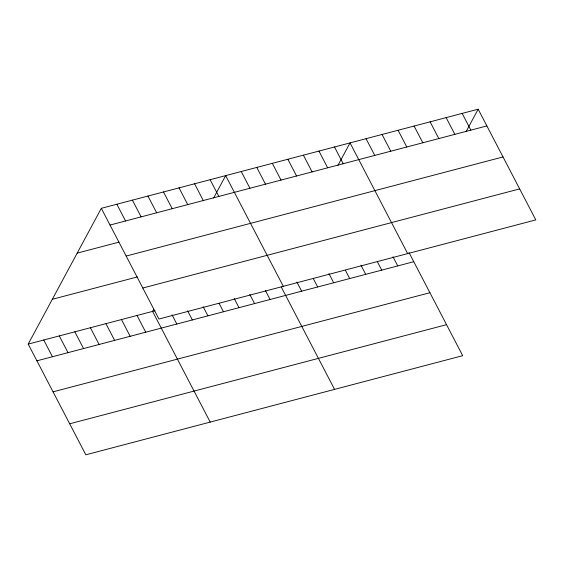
<?xml version="1.0" encoding="UTF-8"?>
<svg xmlns="http://www.w3.org/2000/svg" width="564" height="564" viewBox="0 0 564 564"><rect width="100%" height="100%" fill="white"/><g stroke="black" fill="none" stroke-linecap="round" stroke-linejoin="round"><path stroke-width="0.85" d="M409.013 252.573L462.684 355.68L85.834 454.803L28.2 344.096L101.316 208.32L478.166 109.197L535.8 219.904L158.942 319.034L101.316 208.32M153.768 309.142L152.562 311.384L210.196 422.091M213.608 198.013L225.678 175.608L283.304 286.322M337.97 165.301L350.04 142.896L407.666 253.61M466.104 131.595L478.166 109.197M110.022 225.057L486.88 125.927M77.183 253.123L118.912 242.153M126.167 256.07L503.025 156.94M52.325 299.287L137.419 276.91M142.798 288.021L519.655 188.898M28.2 344.096L155.015 310.736M36.914 360.826L413.764 261.703M53.058 391.839L429.909 292.716M69.689 423.79L446.547 324.667M462.149 113.406L470.862 130.143M446.138 117.622L454.845 134.359M430.12 121.831L438.827 138.568M414.103 126.047L422.817 142.784M398.085 130.256L406.799 146.992M382.068 134.472L390.781 151.208M366.05 138.688L374.764 155.417M392.995 256.789L397.754 265.919M334.494 146.985L343.201 163.722M377.379 261.759L381.736 270.128M318.949 151.074L327.656 167.811M360.967 265.214L365.719 274.344M303.404 155.163L312.111 171.9M287.859 159.252L296.565 175.989M345.344 270.184L349.701 278.553M272.313 163.341L281.02 180.078M328.932 273.639L333.684 282.768M256.768 167.43L265.475 184.167M313.316 278.609L317.666 286.977M241.223 171.519L249.93 188.256M296.904 282.063L301.655 291.193M281.281 287.041L334.558 389.379M210.132 179.697L218.839 196.434M265.341 290.368L270.093 299.491M194.587 183.786L203.294 200.523M249.796 294.457L254.547 303.58M179.042 187.875L187.749 204.612M234.25 298.546L239.002 307.669M163.497 191.964L172.203 208.701M219.1 303.397L223.457 311.758M147.951 196.053L156.658 212.79M203.16 306.724L207.912 315.847M132.406 200.142L141.113 216.879M187.615 310.813L192.366 319.936M116.861 204.231L125.568 220.968M172.069 314.902L176.821 324.025M137.017 315.473L145.731 332.203M121.472 319.562L130.185 336.292M105.926 323.651L114.64 340.381M90.381 327.74L99.095 344.47M74.836 331.829L83.55 348.559M59.29 335.918L68.004 352.648M43.745 340.007L52.459 356.737"/></g></svg>
